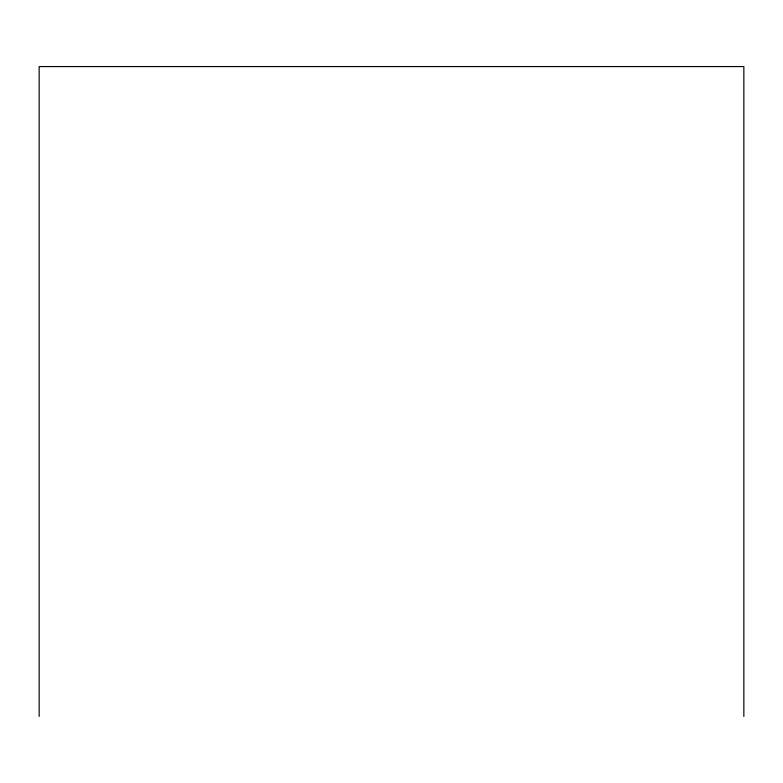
<?xml version="1.0" encoding="UTF-8"?>
<svg xmlns="http://www.w3.org/2000/svg" width="783" height="783" viewBox="0 0 783 783"><rect width="100%" height="100%" fill="white"/><g stroke="black" fill="none" stroke-linecap="round" stroke-linejoin="round"><path stroke-width="1.17" d="M743.85 716.435L743.85 66.565L39.15 66.565L39.15 716.435"/></g></svg>
